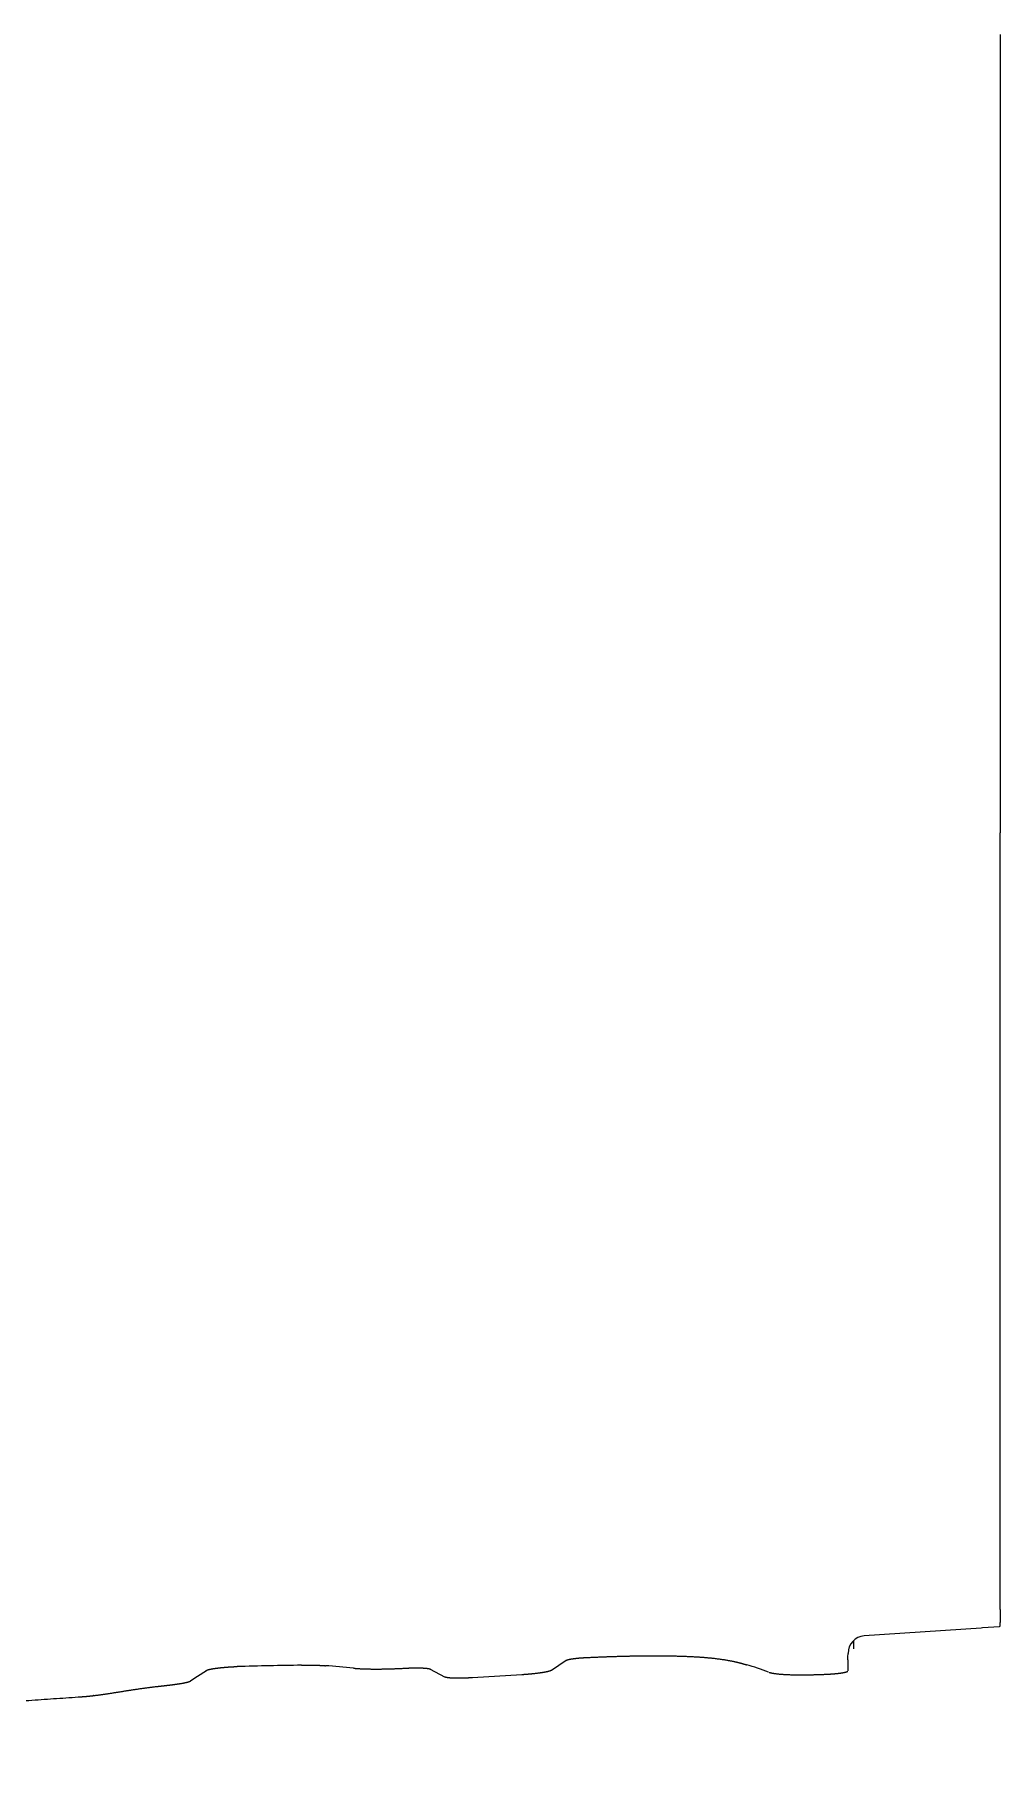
# Model space of a CAD drawing. Header units: millimetres. Extents: x 120 to 10915, y 515 to 8014.
# Drawn here: x 8652.5 to 8694.1, y 7111.3 to 7185.4 of the extents above; entities that cross this region are included whole.
import ezdxf

# ---------------------------------------------------------------- set-up
doc = ezdxf.new("R2010")
doc.units = ezdxf.units.MM
doc.layers.get('0').update_dxf_attribs({"lineweight": 13})
doc.layers.add('201_Dimensions', color=7, linetype='Continuous', lineweight=13)

# ---------------------------------------------------------------- blocks, each defined once
blk = doc.blocks.new('2903066')
at = {"layer": '201_Dimensions', "color": 3, "lineweight": 18}
for p, q in [((8694.07, 3255.368), (8694.07, 3285.421)), ((8694.062, 3231.25), (8694.062, 3250.382)), ((8694.062, 3217.677), (8694.062, 3231.25)), ((8687.75, 3216.334), (8687.75, 3215.975)), ((8693.245, 3216.873), (8688.211, 3216.534)), ((8693.296, 3216.877), (8693.245, 3216.873)), ((8694.023, 3216.926), (8693.293, 3216.877)), ((8687.512, 3215.735), (8687.512, 3215.786)), ((8659.537, 3214.799), (8659.917, 3215.05)), ((8669.548, 3215.109), (8670.165, 3214.781)), ((8671.361, 3214.748), (8673.49, 3214.877)), ((8674.755, 3215.066), (8675.395, 3215.488)), ((8687.501, 3215.303), (8687.501, 3215.035)), ((8659.513, 3214.782), (8659.231, 3214.595)), ((8659.513, 3214.782), (8659.527, 3214.792)), ((8659.537, 3214.799), (8659.527, 3214.792))]:
    blk.add_line(p, q, dxfattribs=at)
for centre, radius, start, end in [((8688.262, 3215.786), 0.75, 93.86048, 180), ((8665.392, 3216.322), 22.127, 357.89519, 358.47963), ((8667.157, 2995.201), 220.096, 90.81854, 91.53921), ((8661.98, 3173.072), 42.292, 84.2143, 85.85136), ((8679.223, 3201.867), 13.99, 69.60583, 73.72488), ((8693.184, 3215.317), 5.682, 178.06076, 180.13986)]:
    blk.add_arc(centre, radius, start, end, dxfattribs=at)
for points, knots in [([(8694.062, 3250.382), (8694.062, 3250.481), (8694.062, 3250.579), (8694.062, 3250.678), (8694.062, 3250.826), (8694.062, 3250.974), (8694.062, 3251.024), (8694.063, 3251.123), (8694.063, 3251.222), (8694.063, 3251.27), (8694.063, 3251.356), (8694.063, 3251.442), (8694.063, 3251.478), (8694.063, 3251.551), (8694.063, 3251.623), (8694.063, 3251.661), (8694.063, 3251.733), (8694.063, 3251.805), (8694.063, 3251.842), (8694.064, 3251.914), (8694.064, 3251.986), (8694.064, 3252.023), (8694.064, 3252.129), (8694.064, 3252.236), (8694.065, 3252.305), (8694.065, 3252.438), (8694.065, 3252.571), (8694.066, 3252.623), (8694.066, 3252.804), (8694.067, 3252.985), (8694.067, 3253.106), (8694.068, 3253.292), (8694.068, 3253.478), (8694.068, 3253.546), (8694.069, 3253.695), (8694.069, 3253.844), (8694.069, 3253.925), (8694.069, 3254.036), (8694.07, 3254.147), (8694.07, 3254.174), (8694.07, 3254.232), (8694.07, 3254.29), (8694.07, 3254.318), (8694.07, 3254.405), (8694.07, 3254.492), (8694.07, 3254.546), (8694.07, 3254.747), (8694.07, 3254.947), (8694.07, 3255.084), (8694.07, 3255.226), (8694.07, 3255.368)], [0, 0, 0, 0, 0, 0, 1.976616, 1.976616, 1.976616, 2.964929, 2.964929, 2.964929, 3.959556, 3.959556, 3.959556, 4.689685, 4.689685, 4.689685, 5.413713, 5.413713, 5.413713, 6.143857, 6.143857, 6.143857, 6.874001, 6.874001, 6.874001, 8.297311, 8.297311, 8.297311, 9.568113, 9.568113, 9.568113, 11.971583, 11.971583, 11.971583, 13.329513, 13.329513, 13.329513, 14.971626, 14.971626, 14.971626, 15.55086, 15.55086, 15.55086, 16.125768, 16.125768, 16.125768, 17.287664, 17.287664, 17.287664, 20.133787, 20.133787, 20.133787, 20.133787, 20.133787, 20.133787]), ([(8694.062, 3217.677), (8694.062, 3217.564), (8694.061, 3217.451), (8694.059, 3217.346), (8694.054, 3217.186), (8694.045, 3217.05), (8694.042, 3217.01), (8694.036, 3216.963), (8694.03, 3216.936), (8694.028, 3216.931), (8694.026, 3216.927), (8694.024, 3216.926), (8694.024, 3216.926), (8694.023, 3216.926), (8694.023, 3216.926)], [0, 0, 0, 0, 0, 0, 2.694961, 2.694961, 2.694961, 3.91508, 3.91508, 3.91508, 4.403738, 4.403738, 4.403738, 4.453588, 4.453588, 4.453588, 4.453588, 4.453588, 4.453588]), ([(8675.395, 3215.488), (8675.408, 3215.496), (8675.429, 3215.505), (8675.458, 3215.513), (8675.573, 3215.542), (8675.737, 3215.565), (8675.861, 3215.579), (8676.016, 3215.593), (8676.172, 3215.602), (8676.199, 3215.604), (8676.225, 3215.605), (8676.252, 3215.606)], [0, 0, 0, 0, 0, 0, 1.499933, 1.499933, 1.499933, 5.159083, 5.159083, 5.159083, 5.913094, 5.913094, 5.913094, 5.913094, 5.913094, 5.913094]), ([(8676.252, 3215.606), (8676.879, 3215.635), (8677.498, 3215.659), (8678.109, 3215.676), (8678.836, 3215.686), (8679.518, 3215.682), (8679.648, 3215.681), (8679.775, 3215.679), (8679.901, 3215.677)], [0, 0, 0, 0, 0, 0, 22.488433, 22.488433, 22.488433, 27.848127, 27.848127, 27.848127, 27.848127, 27.848127, 27.848127]), ([(8679.901, 3215.677), (8680.396, 3215.668), (8680.858, 3215.65), (8681.28, 3215.624), (8681.998, 3215.555), (8682.536, 3215.459), (8682.756, 3215.408), (8682.953, 3215.353), (8683.144, 3215.296)], [0, 0, 0, 0, 0, 0, 21.149444, 21.149444, 21.149444, 40.878388, 40.878388, 40.878388, 40.878388, 40.878388, 40.878388]), ([(8659.917, 3215.05), (8659.936, 3215.063), (8659.97, 3215.076), (8660.016, 3215.089), (8660.179, 3215.126), (8660.399, 3215.157), (8660.554, 3215.174), (8660.789, 3215.195), (8661.026, 3215.209), (8661.1, 3215.213), (8661.173, 3215.216), (8661.245, 3215.217)], [0, 0, 0, 0, 0, 0, 2.26131, 2.26131, 2.26131, 6.855997, 6.855997, 6.855997, 8.957242, 8.957242, 8.957242, 8.957242, 8.957242, 8.957242]), ([(8664.013, 3215.274), (8664.122, 3215.276), (8664.229, 3215.277), (8664.348, 3215.279), (8664.469, 3215.28), (8664.563, 3215.279), (8664.579, 3215.279), (8664.595, 3215.279), (8664.609, 3215.278)], [0, 0, 0, 0, 0, 0, 4.086513, 4.086513, 4.086513, 5.021334, 5.021334, 5.021334, 5.021334, 5.021334, 5.021334]), ([(8664.609, 3215.278), (8664.675, 3215.277), (8664.742, 3215.274), (8664.831, 3215.268), (8664.922, 3215.262), (8665.012, 3215.255), (8665.021, 3215.255), (8665.031, 3215.254), (8665.04, 3215.253)], [0, 0, 0, 0, 0, 0, 4.154595, 4.154595, 4.154595, 4.633742, 4.633742, 4.633742, 4.633742, 4.633742, 4.633742]), ([(8668.442, 3215.146), (8668.653, 3215.158), (8668.861, 3215.164), (8669.062, 3215.165), (8669.308, 3215.157), (8669.471, 3215.133), (8669.505, 3215.126), (8669.531, 3215.118), (8669.548, 3215.109)], [0, 0, 0, 0, 0, 0, 5.965126, 5.965126, 5.965126, 7.961531, 7.961531, 7.961531, 7.961531, 7.961531, 7.961531]), ([(8673.49, 3214.877), (8673.753, 3214.893), (8674.017, 3214.916), (8674.278, 3214.947), (8674.555, 3214.992), (8674.707, 3215.042), (8674.727, 3215.05), (8674.744, 3215.058), (8674.755, 3215.066)], [0, 0, 0, 0, 0, 0, 7.467407, 7.467407, 7.467407, 8.874341, 8.874341, 8.874341, 8.874341, 8.874341, 8.874341]), ([(8684.116, 3214.973), (8684.188, 3214.946), (8684.295, 3214.923), (8684.432, 3214.905), (8684.878, 3214.865), (8685.45, 3214.855), (8685.843, 3214.859), (8686.248, 3214.871), (8686.657, 3214.891)], [0, 0, 0, 0, 0, 0, 6.316678, 6.316678, 6.316678, 17.952418, 17.952418, 17.952418, 17.952418, 17.952418, 17.952418]), ([(8686.657, 3214.891), (8686.824, 3214.899), (8686.994, 3214.913), (8687.16, 3214.93), (8687.358, 3214.96), (8687.466, 3214.994), (8687.484, 3215.002), (8687.497, 3215.011), (8687.501, 3215.019), (8687.501, 3215.02), (8687.501, 3215.021), (8687.501, 3215.022)], [0, 0, 0, 0, 0, 0, 4.747074, 4.747074, 4.747074, 6.094002, 6.094002, 6.094002, 6.282566, 6.282566, 6.282566, 6.282566, 6.282566, 6.282566]), ([(8654.54, 3213.919), (8654.605, 3213.924), (8654.668, 3213.928), (8654.726, 3213.933), (8654.799, 3213.94), (8654.873, 3213.948), (8654.882, 3213.949), (8654.9, 3213.95), (8654.917, 3213.952), (8654.925, 3213.953), (8654.958, 3213.957), (8654.985, 3213.96), (8655.003, 3213.962), (8655.038, 3213.966), (8655.075, 3213.97), (8655.084, 3213.971), (8655.608, 3214.034), (8656.127, 3214.121), (8656.633, 3214.207), (8657.215, 3214.293), (8657.797, 3214.362), (8657.872, 3214.37), (8657.947, 3214.378), (8658.022, 3214.386)], [0, 0, 0, 0, 0, 0, 2.882944, 2.882944, 2.882944, 3.280418, 3.280418, 3.280418, 3.677892, 3.677892, 3.677892, 4.897812, 4.897812, 4.897812, 5.295013, 5.295013, 5.295013, 28.276368, 28.276368, 28.276368, 31.677559, 31.677559, 31.677559, 31.677559, 31.677559, 31.677559]), ([(8658.022, 3214.386), (8658.221, 3214.408), (8658.421, 3214.431), (8658.616, 3214.456), (8658.875, 3214.495), (8659.066, 3214.537), (8659.118, 3214.55), (8659.174, 3214.567), (8659.211, 3214.584), (8659.219, 3214.588), (8659.225, 3214.592), (8659.231, 3214.595)], [0, 0, 0, 0, 0, 0, 8.080177, 8.080177, 8.080177, 11.864295, 11.864295, 11.864295, 12.991461, 12.991461, 12.991461, 12.991461, 12.991461, 12.991461]), ([(8670.165, 3214.781), (8670.183, 3214.771), (8670.212, 3214.762), (8670.251, 3214.754), (8670.431, 3214.73), (8670.701, 3214.724), (8670.916, 3214.726), (8671.138, 3214.735), (8671.361, 3214.748)], [0, 0, 0, 0, 0, 0, 2.173164, 2.173164, 2.173164, 8.481738, 8.481738, 8.481738, 8.481738, 8.481738, 8.481738]), ([(8618.769, 3211.262), (8621.622, 3211.498), (8624.48, 3211.729), (8627.332, 3211.953), (8634.503, 3212.503), (8641.678, 3213.025), (8645.993, 3213.33), (8650.268, 3213.627), (8654.54, 3213.919)], [0, 0, 0, 0, 0, 0, 98.902967, 98.902967, 98.902967, 247.11766, 247.11766, 247.11766, 247.11766, 247.11766, 247.11766])]:
    blk.add_open_spline(points, degree=5, knots=knots, dxfattribs=at)
blk.add_open_spline([(8666.244, 3215.148), (8666.57, 3215.115), (8667.001, 3215.102), (8667.469, 3215.105), (8667.954, 3215.12), (8668.442, 3215.146)], degree=5, dxfattribs=at)

msp = doc.modelspace()

# ---------------------------------------------------------------- block references
at = {"color": 7, "lineweight": 35}
msp.add_blockref('2903066', (0, 3900), dxfattribs=at)

doc.saveas('drawing.dxf')
